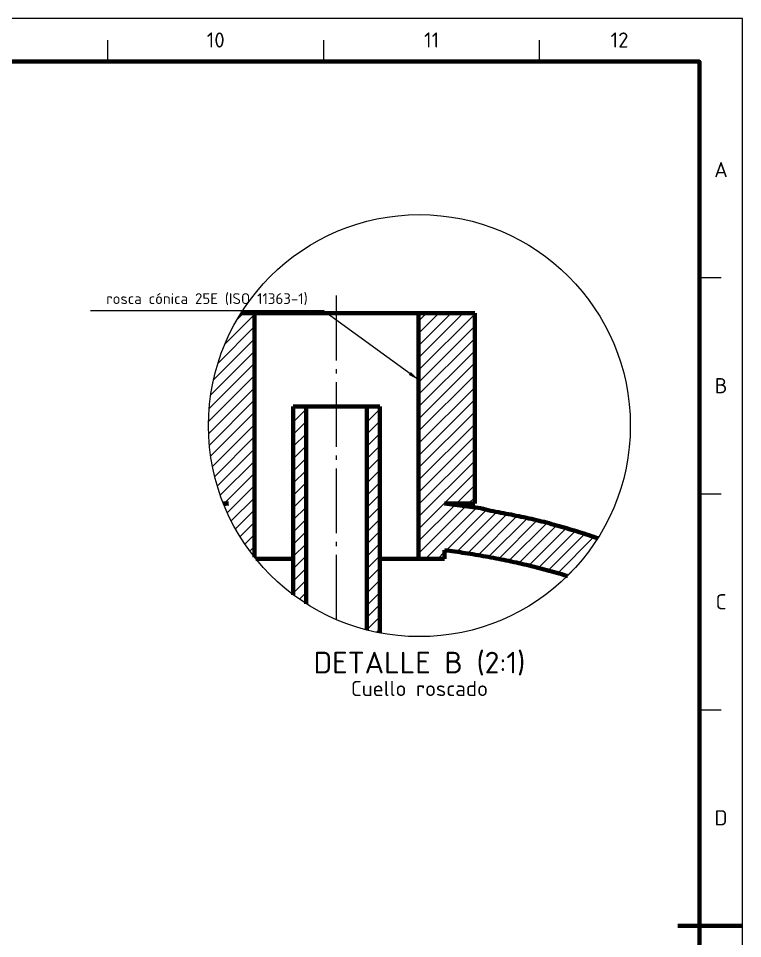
# Model space of a CAD drawing. Header units: millimetres. Extents: x 0 to 2382, y 0 to 420.
# Drawn here: x 1080.3 to 1248, y 207 to 420 of the extents above; entities that cross this region are included whole.
import ezdxf
from ezdxf.enums import TextEntityAlignment as Align

# ---------------------------------------------------------------- set-up
doc = ezdxf.new("R2010")
doc.units = ezdxf.units.MM
doc.linetypes.add('IRAM-F-TRAZO-PUNTO', pattern=[20, 15, -2, 1, -2])
for name, color, linetype, lineweight in [('01-VISIBLE', 7, 'CONTINUOUS', 70), ('03-EJE', 1, 'IRAM-F-TRAZO-PUNTO', 18), ('05-RAYADO', 8, 'CONTINUOUS', 18), ('06-TEXTO', 7, 'CONTINUOUS', 25), ('07-RECUADRO', 7, 'CONTINUOUS', 70), ('08-FINA', 5, 'CONTINUOUS', 18)]:
    doc.layers.add(name, color=color, linetype=linetype, lineweight=lineweight)
doc.styles.add('ISO3098', font='isocpeur.ttf')

msp = doc.modelspace()

# ---------------------------------------------------------------- hatches: boundary and pattern name
at = {"layer": '05-RAYADO'}
h = msp.add_hatch(dxfattribs=at)
h.set_pattern_fill('ANSI31', scale=0.629921)
h.paths.add_polyline_path([(1128.151, 307.649), (1128.549, 307.698), (1128.947, 307.748), (1128.947, 307.75), (1127.776, 307.75), (1127.606, 308.175), (1127.188, 309.299), (1126.798, 310.432), (1126.436, 311.574), (1126.102, 312.726), (1125.797, 313.884), (1125.52, 315.051), (1125.272, 316.223), (1125.052, 317.401), (1124.862, 318.585), (1124.701, 319.772), (1124.568, 320.963), (1124.466, 322.158), (1124.392, 323.354), (1124.348, 324.552), (1124.333, 325.75), (1124.348, 326.948), (1124.392, 328.146), (1124.466, 329.342), (1124.568, 330.537), (1124.701, 331.728), (1124.862, 332.915), (1125.052, 334.099), (1125.272, 335.277), (1125.52, 336.449), (1125.797, 337.616), (1126.102, 338.774), (1126.436, 339.926), (1126.798, 341.068), (1127.188, 342.201), (1127.606, 343.325), (1128.051, 344.438), (1128.523, 345.539), (1129.022, 346.629), (1129.548, 347.706), (1130.1, 348.77), (1130.677, 349.82), (1131.281, 350.855), (1131.832, 351.75), (1134.967, 351.75), (1134.967, 295.334), (1134.669, 295.706), (1133.943, 296.66), (1133.241, 297.631), (1132.563, 298.62), (1131.91, 299.624), (1131.281, 300.645), (1130.677, 301.68), (1130.1, 302.73), (1129.548, 303.794), (1129.022, 304.871), (1128.523, 305.961), (1128.051, 307.062), (1127.832, 307.609)])
h = msp.add_hatch(dxfattribs=at)
h.set_pattern_fill('ANSI31', scale=0.629921)
h.paths.add_polyline_path([(1207.186, 291.031), (1206.803, 291.147), (1206.419, 291.261), (1206.035, 291.375), (1205.65, 291.488), (1205.266, 291.599), (1204.881, 291.71), (1204.495, 291.819), (1204.11, 291.928), (1203.724, 292.036), (1203.338, 292.142), (1202.951, 292.248), (1202.564, 292.352), (1202.177, 292.456), (1201.79, 292.558), (1201.403, 292.66), (1201.015, 292.76), (1200.627, 292.86), (1200.239, 292.959), (1199.85, 293.056), (1199.461, 293.153), (1199.072, 293.249), (1198.683, 293.344), (1198.294, 293.438), (1197.904, 293.53), (1197.514, 293.622), (1197.124, 293.713), (1196.734, 293.803), (1196.343, 293.893), (1195.952, 293.981), (1195.561, 294.068), (1195.17, 294.154), (1194.779, 294.24), (1194.387, 294.324), (1193.995, 294.408), (1193.603, 294.49), (1193.211, 294.572), (1192.819, 294.653), (1192.426, 294.733), (1192.033, 294.812), (1191.641, 294.89), (1191.247, 294.967), (1190.854, 295.043), (1190.461, 295.119), (1190.067, 295.193), (1189.673, 295.267), (1189.279, 295.34), (1188.885, 295.412), (1188.491, 295.483), (1188.097, 295.553), (1187.702, 295.622), (1187.307, 295.69), (1186.912, 295.758), (1186.517, 295.824), (1186.122, 295.89), (1185.727, 295.955), (1185.331, 296.019), (1184.936, 296.082), (1184.54, 296.144), (1184.144, 296.206), (1183.748, 296.266), (1183.352, 296.326), (1182.956, 296.385), (1182.559, 296.443), (1182.163, 296.5), (1181.766, 296.557), (1181.37, 296.612), (1180.973, 296.667), (1180.576, 296.72), (1180.179, 296.773), (1179.781, 296.826), (1179.384, 296.877), (1178.987, 296.927), (1178.987, 294.93), (1172.967, 294.93), (1172.967, 351.75), (1185.967, 351.75), (1185.967, 307.75), (1178.987, 307.75), (1178.987, 307.748), (1179.385, 307.698), (1179.783, 307.649), (1180.181, 307.599), (1180.579, 307.55), (1180.977, 307.5), (1181.375, 307.45), (1181.773, 307.4), (1182.171, 307.35), (1182.569, 307.3), (1182.966, 307.249), (1183.364, 307.199), (1183.762, 307.148), (1184.16, 307.096), (1184.558, 307.044), (1184.955, 306.992), (1185.353, 306.939), (1185.75, 306.885), (1186.148, 306.83), (1186.545, 306.773), (1186.941, 306.712), (1187.336, 306.645), (1187.727, 306.553), (1188.102, 306.413), (1188.491, 306.313), (1188.882, 306.227), (1189.275, 306.145), (1189.668, 306.066), (1190.062, 305.988), (1190.455, 305.912), (1190.849, 305.836), (1191.243, 305.76), (1191.637, 305.684), (1192.031, 305.609), (1192.425, 305.533), (1192.819, 305.458), (1193.212, 305.382), (1193.606, 305.306), (1194, 305.23), (1194.394, 305.153), (1194.787, 305.076), (1195.181, 304.998), (1195.574, 304.919), (1195.967, 304.84), (1196.36, 304.76), (1196.753, 304.679), (1197.146, 304.598), (1197.538, 304.514), (1197.93, 304.43), (1198.322, 304.344), (1198.714, 304.257), (1199.105, 304.168), (1199.496, 304.078), (1199.886, 303.986), (1200.276, 303.893), (1200.666, 303.799), (1201.055, 303.703), (1201.444, 303.605), (1201.833, 303.506), (1202.221, 303.405), (1202.609, 303.303), (1202.997, 303.199), (1203.384, 303.095), (1203.771, 302.988), (1204.157, 302.881), (1204.543, 302.773), (1204.929, 302.664), (1205.315, 302.553), (1205.7, 302.442), (1206.085, 302.331), (1206.47, 302.219), (1206.855, 302.106), (1207.24, 301.992), (1207.625, 301.878), (1208.009, 301.764), (1208.393, 301.648), (1208.777, 301.532), (1209.161, 301.416), (1209.544, 301.298), (1209.928, 301.18), (1210.311, 301.061), (1210.693, 300.941), (1211.076, 300.821), (1211.458, 300.699), (1211.84, 300.577), (1212.222, 300.453), (1212.603, 300.329), (1212.984, 300.204), (1213.365, 300.078), (1213.745, 299.95), (1214.125, 299.822), (1214.473, 299.704), (1214.424, 299.624), (1213.77, 298.62), (1213.092, 297.631), (1212.39, 296.66), (1211.664, 295.706), (1210.915, 294.77), (1210.144, 293.853), (1209.35, 292.956), (1208.534, 292.077), (1207.697, 291.22), (1207.428, 290.957)])
h = msp.add_hatch(dxfattribs=at)
h.set_pattern_fill('ANSI31', scale=0.629921)
h.paths.add_polyline_path([(1143.967, 330.15), (1146.967, 330.15), (1146.967, 284.541), (1146.036, 285.147), (1145.048, 285.825), (1144.077, 286.527), (1143.967, 286.61)])
h = msp.add_hatch(dxfattribs=at)
h.set_pattern_fill('ANSI31', scale=0.629921)
h.paths.add_polyline_path([(1163.967, 330.15), (1163.967, 277.794), (1163.64, 277.855), (1162.467, 278.103), (1161.301, 278.38), (1160.967, 278.468), (1160.967, 330.15)])
at = {"layer": '08-FINA'}
h = msp.add_hatch(color=7, dxfattribs=at)
h.dxf.hatch_style = 1
h.paths.add_polyline_path([(1172.967, 336.35), (1171.18, 338.144), (1170.71, 337.497)])

# ---------------------------------------------------------------- linework, layer by layer
at = {"layer": '01-VISIBLE'}
for points in [[(1134.967, 351.75), (1131.832, 351.75)], [(1134.967, 295.334), (1134.967, 351.75)], [(1172.967, 351.75), (1172.363, 351.75), (1171.76, 351.75), (1171.157, 351.75), (1170.554, 351.75), (1169.951, 351.75), (1169.348, 351.75), (1168.744, 351.75), (1168.141, 351.75), (1167.538, 351.75), (1166.935, 351.75), (1166.332, 351.75), (1165.729, 351.75), (1165.125, 351.75), (1164.522, 351.75), (1163.919, 351.75), (1163.316, 351.75), (1162.713, 351.75), (1162.11, 351.75), (1161.506, 351.75), (1160.903, 351.75), (1160.3, 351.75), (1159.697, 351.75), (1159.094, 351.75), (1158.49, 351.75), (1157.887, 351.75), (1157.284, 351.75), (1156.681, 351.75), (1156.078, 351.75), (1155.475, 351.75), (1154.871, 351.75), (1154.268, 351.75), (1153.665, 351.75), (1153.062, 351.75), (1152.459, 351.75), (1151.856, 351.75), (1151.252, 351.75), (1150.649, 351.75), (1150.046, 351.75), (1149.443, 351.75), (1148.84, 351.75), (1148.237, 351.75), (1147.633, 351.75), (1147.03, 351.75), (1146.427, 351.75), (1145.824, 351.75), (1145.221, 351.75), (1144.617, 351.75), (1144.014, 351.75), (1143.411, 351.75), (1142.808, 351.75), (1142.205, 351.75), (1141.602, 351.75), (1140.998, 351.75), (1140.395, 351.75), (1139.792, 351.75), (1139.189, 351.75), (1138.586, 351.75), (1137.983, 351.75), (1137.379, 351.75), (1136.776, 351.75), (1136.173, 351.75), (1135.57, 351.75), (1134.967, 351.75)], [(1185.967, 351.75), (1172.967, 351.75)], [(1172.967, 351.75), (1172.967, 294.93)], [(1185.967, 307.75), (1185.967, 351.75)], [(1143.967, 286.61), (1143.967, 330.15)], [(1146.967, 330.15), (1143.967, 330.15)], [(1160.967, 330.15), (1160.358, 330.15), (1159.749, 330.15), (1159.141, 330.15), (1158.532, 330.15), (1157.923, 330.15), (1157.314, 330.15), (1156.706, 330.15), (1156.097, 330.15), (1155.488, 330.15), (1154.88, 330.15), (1154.271, 330.15), (1153.662, 330.15), (1153.054, 330.15), (1152.445, 330.15), (1151.836, 330.15), (1151.228, 330.15), (1150.619, 330.15), (1150.01, 330.15), (1149.401, 330.15), (1148.793, 330.15), (1148.184, 330.15), (1147.575, 330.15), (1146.967, 330.15)], [(1146.967, 284.541), (1146.967, 330.15)], [(1163.967, 330.15), (1160.967, 330.15)], [(1160.967, 278.468), (1160.967, 330.15)], [(1163.967, 277.794), (1163.967, 330.15)], [(1128.947, 307.75), (1127.776, 307.75)], [(1128.947, 307.75), (1128.312, 307.75), (1127.776, 307.75)], [(1127.832, 307.609), (1128.35, 307.674), (1128.947, 307.748)], [(1128.947, 307.748), (1128.947, 307.75)], [(1178.987, 307.748), (1178.987, 307.75)], [(1185.967, 307.75), (1178.987, 307.75)], [(1185.967, 307.75), (1185.332, 307.75), (1184.698, 307.75), (1184.063, 307.75), (1183.428, 307.75), (1182.794, 307.75), (1182.159, 307.75), (1181.525, 307.75), (1180.89, 307.75), (1180.256, 307.75), (1179.621, 307.75), (1178.987, 307.75)], [(1214.472, 299.703), (1214.125, 299.822), (1213.555, 300.014), (1212.984, 300.204), (1212.412, 300.391), (1211.84, 300.577), (1211.267, 300.76), (1210.693, 300.941), (1210.119, 301.121), (1209.544, 301.298), (1208.969, 301.474), (1208.393, 301.648), (1207.817, 301.821), (1207.24, 301.992), (1206.663, 302.162), (1206.085, 302.331), (1205.507, 302.498), (1204.929, 302.664), (1204.35, 302.827), (1203.771, 302.988), (1203.19, 303.147), (1202.609, 303.303), (1202.027, 303.456), (1201.444, 303.605), (1200.861, 303.751), (1200.276, 303.893), (1199.691, 304.032), (1199.105, 304.168), (1198.518, 304.301), (1197.93, 304.43), (1197.342, 304.556), (1196.753, 304.679), (1196.164, 304.8), (1195.574, 304.919), (1194.984, 305.037), (1194.394, 305.153), (1193.803, 305.268), (1193.212, 305.382), (1192.622, 305.495), (1192.031, 305.609), (1191.44, 305.722), (1190.849, 305.836), (1190.258, 305.95), (1189.668, 306.066), (1189.079, 306.186), (1188.491, 306.313), (1187.913, 306.479), (1187.336, 306.645), (1186.743, 306.743), (1186.148, 306.83), (1185.552, 306.912), (1184.955, 306.992), (1184.359, 307.07), (1183.762, 307.148), (1183.165, 307.224), (1182.569, 307.3), (1181.972, 307.375), (1181.375, 307.45), (1180.778, 307.525), (1180.181, 307.599), (1179.584, 307.674), (1178.987, 307.748)], [(1178.987, 294.93), (1178.987, 296.927)], [(1178.987, 296.927), (1179.585, 296.851), (1180.183, 296.773), (1180.781, 296.693), (1181.379, 296.611), (1181.977, 296.527), (1182.574, 296.441), (1183.171, 296.353), (1183.767, 296.263), (1184.364, 296.172), (1184.96, 296.078), (1185.555, 295.983), (1186.151, 295.885), (1186.746, 295.786), (1187.341, 295.685), (1187.935, 295.581), (1188.529, 295.476), (1189.123, 295.368), (1189.716, 295.259), (1190.309, 295.148), (1190.902, 295.034), (1191.494, 294.919), (1192.085, 294.801), (1192.677, 294.682), (1193.268, 294.56), (1193.858, 294.437), (1194.448, 294.311), (1195.038, 294.183), (1195.627, 294.053), (1196.216, 293.921), (1196.804, 293.787), (1197.392, 293.651), (1197.979, 293.513), (1198.566, 293.372), (1199.152, 293.229), (1199.738, 293.085), (1200.323, 292.937), (1200.907, 292.788), (1201.491, 292.637), (1202.075, 292.483), (1202.658, 292.327), (1203.24, 292.169), (1203.821, 292.008), (1204.402, 291.846), (1204.983, 291.681), (1205.562, 291.513), (1206.141, 291.344), (1206.72, 291.172), (1207.297, 290.997), (1207.428, 290.957)], [(1143.967, 294.93), (1143.367, 294.93), (1142.767, 294.93), (1142.167, 294.93), (1141.567, 294.93), (1140.967, 294.93), (1140.367, 294.93), (1139.767, 294.93), (1139.167, 294.93), (1138.567, 294.93), (1137.967, 294.93), (1137.367, 294.93), (1136.767, 294.93), (1136.167, 294.93), (1135.567, 294.93), (1135.29, 294.93)], [(1172.967, 294.93), (1172.367, 294.93), (1171.767, 294.93), (1171.167, 294.93), (1170.567, 294.93), (1169.967, 294.93), (1169.367, 294.93), (1168.767, 294.93), (1168.167, 294.93), (1167.567, 294.93), (1166.967, 294.93), (1166.367, 294.93), (1165.767, 294.93), (1165.167, 294.93), (1164.567, 294.93), (1163.967, 294.93)], [(1178.987, 294.93), (1172.967, 294.93)]]:
    msp.add_lwpolyline(points, dxfattribs=at)
at = {"layer": '03-EJE'}
msp.add_lwpolyline([(1153.967, 280.853), (1153.967, 357.75)], dxfattribs=at)
at = {"layer": '07-RECUADRO'}
msp.add_line((1248, 210), (1233, 210), dxfattribs=at)
msp.add_lwpolyline([(679, 10), (1238, 10), (1238, 410), (679, 410)], close=True, dxfattribs=at)
at = {"layer": '08-FINA'}
for p, q in [((1101, 410), (1101, 415)), ((1151, 410), (1151, 415)), ((1201, 410), (1201, 415)), ((1238, 360), (1243, 360)), ((1150.967, 352.35), (1096.967, 352.35)), ((1172.967, 336.35), (1150.967, 352.35)), ((1238, 310), (1243, 310)), ((1238, 260), (1243, 260))]:
    msp.add_line(p, q, dxfattribs=at)
msp.add_lwpolyline([(654, 0), (1248, 0), (1248, 420), (654, 420)], close=True, dxfattribs=at)
msp.add_circle((1173.167, 325.75), 48.833, dxfattribs=at)

# ---------------------------------------------------------------- texts
at = {"layer": '06-TEXTO', "style": 'ISO3098'}
for s, height, p in [('10', 3.5, (1126, 415)), ('11', 3.5, (1176, 415)), ('12', 3.5, (1219.5, 415)), ('A', 3.5, (1243, 385)), ('B', 3.5, (1243, 335)), ('C', 3.5, (1243, 285)), ('DETALLE B (2:1)', 5, (1173.167, 270.917)), ('Cuello roscado', 3.5, (1173.167, 264.917)), ('D', 3.5, (1243, 235))]:
    msp.add_text(s, height=height, dxfattribs=at).set_placement(p, align=Align.MIDDLE_CENTER)
msp.add_text('rosca cónica 25E (ISO 11363-1)', height=2.5, dxfattribs=at).set_placement((1123.967, 353.15), align=Align.BOTTOM_CENTER)

doc.saveas('drawing.dxf')
